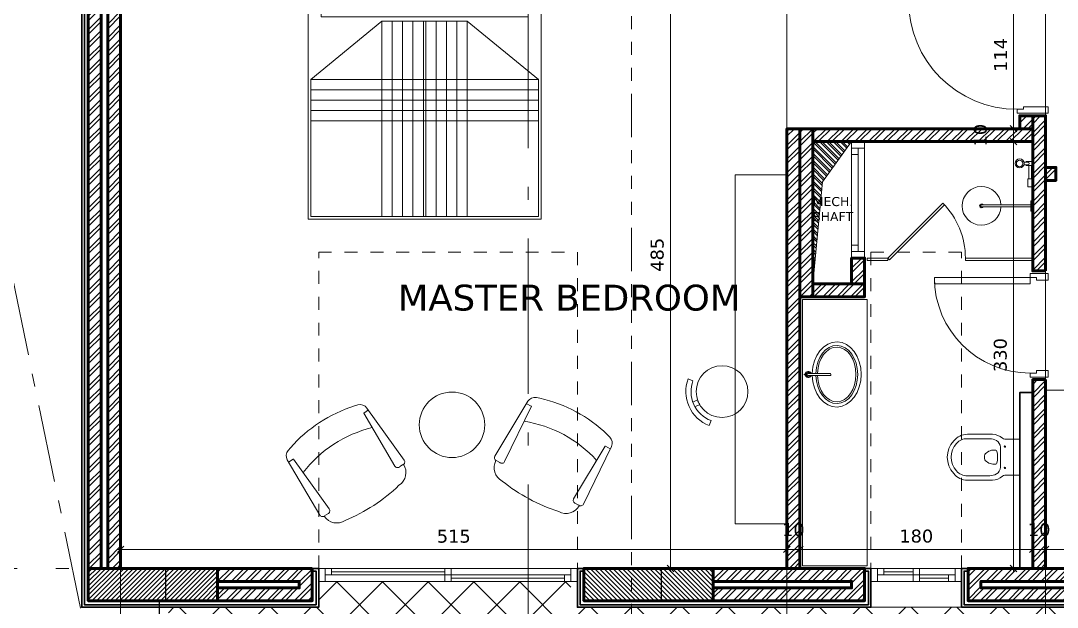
# Model space of a CAD drawing. Header units: inches. Extents: x -48 to 777, y -156 to 510.
# Drawn here: x 196.25 to 204.27, y 228.56 to 233.09 of the extents above; entities that cross this region are included whole.
import ezdxf

# ---------------------------------------------------------------- set-up
doc = ezdxf.new("R2010")
doc.units = ezdxf.units.IN
doc.header["$MEASUREMENT"] = 0
doc.set_wipeout_variables(frame=1)
for name, pattern in [('ACAD_ISO06W100', [36, 24, -3, 0, -3, 0, -3, 0, -3]), ('ACAD_ISO10W100', [18, 12, -3, 0, -3]), ('HIDDEN', [0.375, 0.25, -0.125])]:
    doc.linetypes.add(name, pattern=pattern)
doc.layers.get('Defpoints').update_dxf_attribs({"lineweight": 5})
for name, color, linetype, lineweight in [('A-AXIS', 253, 'ACAD_ISO10W100', 5), ('A-AXIS ST', 251, 'ACAD_ISO10W100', 5), ('A-DIM', 9, 'Continuous', 5), ('A-DOORS', 38, 'Continuous', 20), ('A-FURN1', 211, 'Continuous', 15), ('A-HIDDEN', 254, 'HIDDEN', 5), ('A-LEVELS', 139, 'Continuous', 20), ('A-LIMIT LOT', 235, 'ACAD_ISO10W100', 20), ('A-PILLARS', 1, 'Continuous', 60), ('A-PROJECTION1', 6, 'Continuous', 30), ('A-PROJECTION2', 5, 'Continuous', 20), ('A-SANITARY', 120, 'Continuous', 5), ('A-TEXT', 50, 'Continuous', 15), ('A-WALLS', 7, 'Continuous', 60), ('A-WINDOWS', 4, 'Continuous', 20), ('C-STONE', 42, 'Continuous', 30), ('D-GLASS', 171, 'Continuous', 20), ('D-STONE', 52, 'Continuous', 20), ('H-OTHERS', 189, 'Continuous', 5), ('H-PILLARS', 61, 'Continuous', 5), ('H-TILING', 54, 'Continuous', 5), ('H-WALLS', 51, 'Continuous', 5)]:
    doc.layers.add(name, color=color, linetype=linetype, lineweight=lineweight)
doc.layers.add('HH-GREY', color=253, linetype='Continuous', lineweight=5, true_color=0x828282)
for name, color, linetype in [('pts pc', 7, 'Continuous'), ('str-columns', 3, 'Continuous'), ('str-second-slab', 5, 'Continuous')]:
    doc.layers.add(name, color=color, linetype=linetype)
doc.styles.add('ROMAND', font='verdana.ttf')
doc.dimstyles.new('M-1.50', dxfattribs={"dimtxt": 0.1, "dimasz": 0.05, "dimexe": 0.025, "dimexo": 0.025, "dimgap": 0.05, "dimtad": 1, "dimlfac": 100, "dimrnd": 0.5, "dimzin": 9, "dimdsep": 46, "dimtxsty": 'ROMAND', "dimblk": 'OBLIQUE', "dimcen": 1, "dimdle": 0.025, "dimclrd": 256, "dimclre": 256, "dimclrt": 2, "dimadec": 0, "dimazin": 0, "dimtfac": 0.666667, "dimtmove": 2, "dimatfit": 3, "dimfxl": 0.04, "dimtolj": 1, "dimtzin": 5, "dimlwd": -1, "dimlwe": -1, "dimarcsym": 0})
pattern_1 = [(45, (-242.49175, -76.21088), (-0.053033009, 0.053033009), []), (45, (-242.4564, -76.21088), (-0.053033009, 0.053033009), [])]
pattern_2 = [(45, (-341.49175, -76.21088), (-0.053033009, 0.053033009), []), (45, (-341.4564, -76.21088), (-0.053033009, 0.053033009), [])]
pattern_3 = [(45, (0, 99), (-0.053033009, 0.053033009), []), (45, (0.035355, 99), (-0.053033009, 0.053033009), [])]

# ---------------------------------------------------------------- blocks, each defined once
blk = doc.blocks.new('*U62')
for p, q in [((50, 100), (850, 100)), ((50, 50), (850, 50)), ((50, 0), (850, 0)), ((800, 50), (800, 0))]:
    blk.add_line(p, q)
for points in [[(0, 100), (50, 100), (50, 0), (0, 0)], [(900, 100), (850, 100), (850, 0), (900, 0)], [(100, 50), (100, 0)]]:
    blk.add_lwpolyline(points)
blk = doc.blocks.new('AXIS')
at = {"layer": 'A-AXIS ST', "ltscale": 0.1}
for p, q in [((637.51853, 296.91777), (637.51853, 336.01919)), ((640.66853, 296.91777), (640.66853, 336.01919)), ((642.66853, 296.91777), (642.66853, 336.01919)), ((644.66853, 296.91777), (644.66853, 336.01919)), ((657.61853, 305.06777), (627.81853, 305.06777))]:
    blk.add_line(p, q, dxfattribs=at)
blk = doc.blocks.new('gfhnjmfg')
at = {"layer": 'A-FURN1'}
for p, q in [((607.6797, 381.8429), (605.5797, 381.8429)), ((605.5797, 380.0429), (605.5797, 381.8429)), ((606.1497, 381.2729), (606.5997, 381.8229)), ((607.6597, 381.8229), (606.5997, 381.8229)), ((607.6597, 380.0629), (607.6597, 381.8229)), ((607.6797, 380.0429), (607.6797, 381.8429)), ((605.7147, 381.7429), (606.1147, 381.7429)), ((605.7147, 380.1429), (605.7147, 381.7429)), ((606.1147, 381.7429), (606.1147, 380.1429)), ((606.1497, 380.6129), (606.1497, 381.2729)), ((606.5997, 380.0629), (606.1497, 380.6129)), ((606.1147, 380.1429), (605.7147, 380.1429)), ((607.6797, 380.0429), (605.5797, 380.0429)), ((607.6597, 380.0629), (606.5997, 380.0629))]:
    blk.add_line(p, q, dxfattribs=at)
at = {"layer": 'HH-GREY'}
for p, q in [((605.5997, 380.0429), (605.5997, 381.8429)), ((605.6197, 380.0429), (605.6197, 381.8429)), ((605.6397, 380.0429), (605.6397, 381.8429)), ((605.6597, 380.0429), (605.6597, 381.8429)), ((605.6797, 380.0429), (605.6797, 381.8429)), ((606.5997, 380.0629), (606.5997, 381.8229)), ((606.6797, 380.0629), (606.6797, 381.8229)), ((606.7597, 380.0629), (606.7597, 381.8229)), ((606.8397, 380.0629), (606.8397, 381.8229)), ((606.9197, 380.0629), (606.9197, 381.8229)), ((607.6597, 381.2729), (606.1497, 381.2729)), ((607.6597, 381.1929), (606.1497, 381.1929)), ((607.6597, 381.1129), (606.1497, 381.1129)), ((607.6597, 381.0329), (606.1497, 381.0329)), ((607.6597, 380.9529), (606.1497, 380.9529)), ((607.6597, 380.9329), (606.1497, 380.9329)), ((607.6597, 380.8529), (606.1497, 380.8529)), ((607.6597, 380.7729), (606.1497, 380.7729)), ((607.6597, 380.6929), (606.1497, 380.6929)), ((607.6597, 380.6129), (606.1497, 380.6129))]:
    blk.add_line(p, q, dxfattribs=at)
blk = doc.blocks.new('*U27')
for p, q in [((50, 100), (1950, 100)), ((100, 100), (100, 50)), ((975, 0), (975, 100)), ((1025, 0), (1025, 100)), ((50, 50), (1950, 50)), ((50, 0), (1950, 0)), ((100, 75), (975, 75)), ((1025, 25), (1900, 25)), ((1900, 0), (1900, 50))]:
    blk.add_line(p, q)
for points in [[(0, 100), (50, 100), (50, 0), (0, 0)], [(2000, 100), (1950, 100), (1950, 0), (2000, 0)]]:
    blk.add_lwpolyline(points)
blk = doc.blocks.new('*U24')
for p, q in [((50, 100), (650, 100)), ((100, 100), (100, 50)), ((325, 0), (325, 100)), ((375, 0), (375, 100)), ((50, 50), (650, 50)), ((50, 0), (650, 0)), ((100, 75), (325, 75)), ((375, 25), (600, 25)), ((600, 0), (600, 50))]:
    blk.add_line(p, q)
for points in [[(0, 100), (50, 100), (50, 0), (0, 0)], [(700, 100), (650, 100), (650, 0), (700, 0)]]:
    blk.add_lwpolyline(points)
blk = doc.blocks.new('*U1010')
for points in [[(80, 780), (80, -60), (30, -60), (30, 780)], [(30, -60), (0, -60), (0, -300), (50, -300), (50, -110), (30, -110), (30, -60)], [(870, -60), (900, -60), (900, -300), (850, -300), (850, -110), (870, -110), (870, -60)]]:
    blk.add_lwpolyline(points, close=True)
blk.add_arc((30, -60), 840, 0, 90)
blk = doc.blocks.new('*U1012')
for points in [[(130, -200), (100, -200), (100, -60), (150, -60), (150, -150), (130, -150), (130, -200)], [(870, -200), (900, -200), (900, -60), (850, -60), (850, -150), (870, -150), (870, -200)], [(820, -940), (820, -200), (870, -200), (870, -940)]]:
    blk.add_lwpolyline(points, close=True)
blk.add_arc((870, -200), 740, 180, 270)
blk = doc.blocks.new('vnkhjghg')
at = {"extrusion": (0, 0, -1)}
for points in [[(-757.0152, 41.8368), (-757.0011, 41.7994, 0.414214), (-757.1411, 41.4902), (-757.1785, 41.4761, -0.414214)], [(-757.1426, 41.6552, -0.041739), (-757.1261, 41.6917), (-757.0895, 41.6751, 0.050126), (-757.106, 41.6387)]]:
    blk.add_lwpolyline(points, format="xyb", close=True, dxfattribs=at)
blk.add_circle((-756.9165, 41.5748), 0.2, dxfattribs=at)
blk = doc.blocks.new('dgfhfjftdr')
for p, q in [((626.4171, 371.6775), (625.8677, 371.7032)), ((626.3957, 371.6312), (626.3958, 371.6784)), ((625.8405, 371.6693), (625.8404, 371.6414)), ((626.394, 371.6295), (625.8675, 371.6074)), ((626.4903, 371.5975), (626.4818, 371.6265)), ((625.8385, 370.8722), (625.8386, 370.9)), ((626.3923, 370.9093), (625.8658, 370.9339)), ((626.3939, 370.9075), (626.3938, 370.8584)), ((626.4887, 370.9407), (626.48, 370.9118)), ((626.4151, 370.8612), (625.8656, 370.8381))]:
    blk.add_line(p, q)
at = {"extrusion": (0, 0, -1)}
for centre, major_axis, start_param, end_param in [((625.841, 371.5474), (0.0926, 0.0926), 3.923254, 5.487744), ((625.8668, 371.676), (0.0192, 0.0192), 3.676099, 5.532161), ((626.4138, 371.6066), (0.0501, 0.0501), -0.738611, 0.501265), ((625.8667, 371.6345), (0.0192, 0.0192), 2.326718, 4.18278), ((625.2447, 371.272), (0.754, 0.754), 0.449496, 1.125822), ((626.3939, 371.6312), (0.00125, 0.00125), 0.787847, 2.314305), ((625.3074, 371.272), (0.8675, 0.8675), 0.516881, 1.058813), ((627.1695, 371.2675), (1.0507, 1.0507), 3.74268, 4.116199), ((625.8397, 370.994), (0.0926, 0.0926), 2.371136, 3.935625), ((625.8648, 370.8653), (0.0192, 0.0192), 2.326718, 4.18278), ((625.8649, 370.9068), (0.0192, 0.0192), 3.676099, 5.532161), ((626.3922, 370.9075), (0.00125, 0.00125), -0.738611, 0.787847), ((626.4121, 370.932), (0.0501, 0.0501), 1.074429, 2.314305)]:
    blk.add_ellipse(centre, major_axis=major_axis, ratio=1, start_param=start_param, end_param=end_param, dxfattribs=at)
blk = doc.blocks.new('A$C4CB417C4')
blk.add_lwpolyline([(245.2, 7), (381.7, 7, -4.038071), (381.7, -7), (245.2, -7, 42.833797)], format="xyb", close=True)
at = {"ltscale": 0.1}
blk.add_lwpolyline([(0, 40), (15, 40), (15, -40), (0, -40)], close=True, dxfattribs=at)
blk.add_lwpolyline([(402, 7), (15, 7), (15, -7), (402, -7)], close=True)
for radius, start, end in [(150, 182.67477, 177.32523), (15, 207.81814, 152.18186), (12, 215.68533, 144.31467)]:
    blk.add_arc((395, 0), radius, start, end, dxfattribs=at)
blk = doc.blocks.new('A$C666D454D')
at = {"ltscale": 0.1}
for p, q in [((37, 10), (67.5, 10)), ((37, -10), (67.5, -10))]:
    blk.add_line(p, q, dxfattribs=at)
blk.add_lwpolyline([(37, 11), (47, 11), (47, 10.5), (50, 10.5), (50, 15), (0, 15), (0, -15), (50, -15), (50, -10.5), (47, -10.5), (47, -11), (37, -11, -1)], format="xyb", close=True, dxfattribs=at)
blk.add_lwpolyline([(37, -10), (37, -10), (37, -10, -1), (37, 10), (37, 10), (37, 10)], format="xyb", dxfattribs=at)
for radius in [35, 25]:
    blk.add_circle((101, 0), radius, dxfattribs=at)
blk = doc.blocks.new('A$C05B82E3A')
at = {"ltscale": 0.1}
for p, q in [((-30, 29), (-135, 29)), ((-30, 9), (-135, 9))]:
    blk.add_line(p, q, dxfattribs=at)
blk.add_lwpolyline([(30, 0), (30, 38), (-30, 38), (-30, 0)], close=True, dxfattribs=at)
at = {"ltscale": 0.1, "xscale": -1, "rotation": 270}
blk.add_blockref('A$C666D454D', (-150, 0), dxfattribs=at)
blk = doc.blocks.new('A$C114C6178')
for points in [[(177.5, -211.9, 0.16864), (147.3, -132.7, -0.198912), (140, -115), (140, 0), (-140, 0), (-140, -115, -0.198912), (-147.3, -132.7, 0.16864), (-177.5, -211.9), (-177.5, -405, 0.225866), (-126.2, -510.7, 0.390178), (126.2, -510.7, 0.225866), (177.5, -405)], [(142.8, -231.9, 0.110329), (129.5, -180.6, 0.254034), (77, -150), (-77, -150, 0.254034), (-129.5, -180.6, 0.110329), (-142.8, -231.9), (-142.8, -405, 0.247706), (-105.9, -488.7, 0.390724), (106.2, -488.4, 0.246571), (142.8, -405)], [(54.9, -185.7, 0.338204), (47.1, -176.5, 0.109547), (-47.1, -176.5, 0.38369), (-52.4, -185.7, 0.252795), (-25.1, -266.2, 0.060555), (-21, -268.7, 0.083015), (0, -272.4, 0.083015), (21, -268.7, 0.060555), (25.1, -266.2, 0.250335)]]:
    blk.add_lwpolyline(points, format="xyb", close=True)
for centre in [(-82.5, -115), (82.5, -115)]:
    blk.add_circle(centre, 5.91)
blk = doc.blocks.new('fghjgcfd')
for points in [[(114.5932, -90.6209, 0.697476), (114.5868, -90.6535), (114.5868, -90.6631, -0.791584), (114.5932, -90.6121)], [(114.6052, -90.6631), (114.6052, -90.6535, 0.697476), (114.5988, -90.6209), (114.5988, -90.6121, -0.791584)], [(114.6052, -90.8243, -0.509087), (114.5932, -90.8331, -0.325305), (114.5868, -90.8243), (114.5868, -90.6384, -1), (114.6052, -90.6384)]]:
    blk.add_lwpolyline(points, format="xyb", close=True)
blk.add_lwpolyline([(114.5988, -90.6044), (114.5932, -90.6044), (114.5932, -90.6223), (114.5988, -90.6223)], close=True)
at = {"extrusion": (0, 0, -1)}
for major_axis, ratio, start_param, end_param in [((-0.28, 0), 0.75, 7.88683, 14.104318), ((-0.25, 0), 0.72, 7.890774, 14.100375), ((-0.235, 0), 0.702128, 7.893123, 14.098025)]:
    blk.add_ellipse((114.596, -90.8834), major_axis=major_axis, ratio=ratio, start_param=start_param, end_param=end_param, dxfattribs=at)
blk = doc.blocks.new('_Oblique')
at = {"color": 0, "linetype": 'ByBlock', "lineweight": -2}
blk.add_line((-0.5, -0.5), (0.5, 0.5), dxfattribs=at)
blk = doc.blocks.new('*D1049')
at = {"layer": 'A-DIM', "transparency": 16777216}
for p, q in [((201.2773, 233.7319), (201.2773, 228.8319)), ((200.9018, 233.7069), (201.3023, 233.7069)), ((201.1911, 228.8569), (201.3023, 228.8569))]:
    blk.add_line(p, q, dxfattribs=at)
at = {"layer": 'Defpoints', "color": 0, "transparency": 16777216}
for p in [(200.8768, 233.7069), (201.1661, 228.8569), (201.2773, 228.8569)]:
    blk.add_point(p, dxfattribs=at)
at = {"layer": 'A-DIM', "transparency": 16777216, "xscale": 0.05, "yscale": 0.05, "zscale": 0.05}
for p, rotation in [((201.2773, 233.7069), 90), ((201.2773, 228.8569), 270)]:
    blk.add_blockref('_Oblique', p, dxfattribs=dict(at, rotation=rotation))
at = {"layer": 'A-DIM', "color": 2, "transparency": 16777216, "insert": (201.175, 231.2819), "char_height": 0.1, "attachment_point": 5, "rotation": 90, "style": 'ROMAND'}
blk.add_mtext('\\A1;485', dxfattribs=at)
blk = doc.blocks.new('*D1050')
at = {"layer": 'A-DIM', "transparency": 16777216}
for p, q in [((203.439, 232.1569), (203.9538, 232.1569)), ((203.9288, 228.8319), (203.9288, 232.1819)), ((203.439, 228.8569), (203.9538, 228.8569))]:
    blk.add_line(p, q, dxfattribs=at)
at = {"layer": 'Defpoints', "color": 0, "transparency": 16777216}
for p in [(203.414, 232.1569), (203.9288, 232.1569), (203.414, 228.8569)]:
    blk.add_point(p, dxfattribs=at)
at = {"layer": 'A-DIM', "transparency": 16777216, "xscale": 0.05, "yscale": 0.05, "zscale": 0.05}
for p, rotation in [((203.9288, 232.1569), 90), ((203.9288, 228.8569), 270)]:
    blk.add_blockref('_Oblique', p, dxfattribs=dict(at, rotation=rotation))
at = {"layer": 'A-DIM', "color": 2, "transparency": 16777216, "insert": (203.8267, 230.5069), "char_height": 0.1, "attachment_point": 5, "rotation": 90, "style": 'ROMAND'}
blk.add_mtext('\\A1;330', dxfattribs=at)
blk = doc.blocks.new('*D1051')
at = {"layer": 'A-DIM', "transparency": 16777216}
for p, q in [((203.9288, 232.1319), (203.9288, 232.2819)), ((203.9518, 232.2569), (203.9038, 232.2569)), ((203.439, 232.1569), (203.9538, 232.1569))]:
    blk.add_line(p, q, dxfattribs=at)
at = {"layer": 'Defpoints', "color": 0, "transparency": 16777216}
for p in [(203.9288, 232.2569), (203.9768, 232.2569), (203.414, 232.1569)]:
    blk.add_point(p, dxfattribs=at)
at = {"layer": 'A-DIM', "transparency": 16777216, "xscale": 0.05, "yscale": 0.05, "zscale": 0.05}
for p, rotation in [((203.9288, 232.2569), 90), ((203.9288, 232.1569), 270)]:
    blk.add_blockref('_Oblique', p, dxfattribs=dict(at, rotation=rotation))
at = {"layer": 'A-DIM', "color": 2, "transparency": 16777216, "insert": (203.6727, 232.2069), "char_height": 0.1, "attachment_point": 5, "rotation": 90, "style": 'ROMAND'}
blk.add_mtext('\\A1;10', dxfattribs=at)
blk = doc.blocks.new('*D1052')
at = {"layer": 'A-DIM', "transparency": 16777216}
for p, q in [((203.9518, 233.3969), (203.9038, 233.3969)), ((203.9288, 232.2319), (203.9288, 233.4219)), ((203.9518, 232.2569), (203.9038, 232.2569))]:
    blk.add_line(p, q, dxfattribs=at)
at = {"layer": 'Defpoints', "color": 0, "transparency": 16777216}
for p in [(203.9288, 233.3969), (203.9768, 233.3969), (203.9768, 232.2569)]:
    blk.add_point(p, dxfattribs=at)
at = {"layer": 'A-DIM', "transparency": 16777216, "xscale": 0.05, "yscale": 0.05, "zscale": 0.05}
for p, rotation in [((203.9288, 233.3969), 90), ((203.9288, 232.2569), 270)]:
    blk.add_blockref('_Oblique', p, dxfattribs=dict(at, rotation=rotation))
at = {"layer": 'A-DIM', "color": 2, "transparency": 16777216, "insert": (203.8286, 232.8269), "char_height": 0.1, "attachment_point": 5, "rotation": 90, "style": 'ROMAND'}
blk.add_mtext('\\A1;114', dxfattribs=at)
blk = doc.blocks.new('*D1080')
at = {"layer": 'A-DIM', "transparency": 16777216}
for p, q in [((197.0018, 229.0041), (202.2018, 229.0041)), ((197.0268, 228.8819), (197.0268, 229.0291)), ((202.1768, 228.8819), (202.1768, 229.0291))]:
    blk.add_line(p, q, dxfattribs=at)
at = {"layer": 'Defpoints', "color": 0, "transparency": 16777216}
for p in [(202.1768, 229.0041), (197.0268, 228.8569), (202.1768, 228.8569)]:
    blk.add_point(p, dxfattribs=at)
at = {"layer": 'A-DIM', "transparency": 16777216, "xscale": 0.05, "yscale": 0.05, "zscale": 0.05, "rotation": 180}
blk.add_blockref('_Oblique', (197.0268, 229.0041), dxfattribs=at)
at = {"layer": 'A-DIM', "transparency": 16777216, "xscale": 0.05, "yscale": 0.05, "zscale": 0.05}
blk.add_blockref('_Oblique', (202.1768, 229.0041), dxfattribs=at)
at = {"layer": 'A-DIM', "color": 2, "transparency": 16777216, "insert": (199.6018, 229.1053), "char_height": 0.1, "attachment_point": 5, "style": 'ROMAND'}
blk.add_mtext('\\A1;515', dxfattribs=at)
blk = doc.blocks.new('*D1081')
at = {"layer": 'A-DIM', "transparency": 16777216}
for p, q in [((202.1518, 229.0041), (202.3018, 229.0041)), ((202.1768, 228.8819), (202.1768, 229.0291)), ((202.2768, 228.8819), (202.2768, 229.0291))]:
    blk.add_line(p, q, dxfattribs=at)
at = {"layer": 'Defpoints', "color": 0, "transparency": 16777216}
for p in [(202.2768, 229.0041), (202.1768, 228.8569), (202.2768, 228.8569)]:
    blk.add_point(p, dxfattribs=at)
at = {"layer": 'A-DIM', "transparency": 16777216, "xscale": 0.05, "yscale": 0.05, "zscale": 0.05, "rotation": 180}
blk.add_blockref('_Oblique', (202.1768, 229.0041), dxfattribs=at)
at = {"layer": 'A-DIM', "transparency": 16777216, "xscale": 0.05, "yscale": 0.05, "zscale": 0.05}
blk.add_blockref('_Oblique', (202.2768, 229.0041), dxfattribs=at)
at = {"layer": 'A-DIM', "color": 2, "transparency": 16777216, "insert": (202.2268, 229.1562), "char_height": 0.1, "attachment_point": 5, "style": 'ROMAND'}
blk.add_mtext('\\A1;10', dxfattribs=at)
blk = doc.blocks.new('*D1082')
at = {"layer": 'A-DIM', "transparency": 16777216}
for p, q in [((202.2518, 229.0041), (204.1018, 229.0041)), ((202.2768, 228.8819), (202.2768, 229.0291)), ((204.0768, 228.8819), (204.0768, 229.0291))]:
    blk.add_line(p, q, dxfattribs=at)
at = {"layer": 'Defpoints', "color": 0, "transparency": 16777216}
for p in [(204.0768, 229.0041), (202.2768, 228.8569), (204.0768, 228.8569)]:
    blk.add_point(p, dxfattribs=at)
at = {"layer": 'A-DIM', "transparency": 16777216, "xscale": 0.05, "yscale": 0.05, "zscale": 0.05, "rotation": 180}
blk.add_blockref('_Oblique', (202.2768, 229.0041), dxfattribs=at)
at = {"layer": 'A-DIM', "transparency": 16777216, "xscale": 0.05, "yscale": 0.05, "zscale": 0.05}
blk.add_blockref('_Oblique', (204.0768, 229.0041), dxfattribs=at)
at = {"layer": 'A-DIM', "color": 2, "transparency": 16777216, "insert": (203.1768, 229.1064), "char_height": 0.1, "attachment_point": 5, "style": 'ROMAND'}
blk.add_mtext('\\A1;180', dxfattribs=at)
blk = doc.blocks.new('*D1083')
at = {"layer": 'A-DIM', "transparency": 16777216}
for p, q in [((204.0768, 229.0041), (204.0268, 229.0041)), ((204.0768, 228.8819), (204.0768, 229.0291)), ((204.0768, 229.0041), (204.1768, 229.0041)), ((204.1768, 228.8819), (204.1768, 229.0291)), ((204.1768, 229.0041), (204.2268, 229.0041))]:
    blk.add_line(p, q, dxfattribs=at)
at = {"layer": 'Defpoints', "color": 0, "transparency": 16777216}
for p in [(204.1768, 229.0041), (204.0768, 228.8569), (204.1768, 228.8569)]:
    blk.add_point(p, dxfattribs=at)
at = {"layer": 'A-DIM', "transparency": 16777216, "xscale": 0.05, "yscale": 0.05, "zscale": 0.05}
blk.add_blockref('_Oblique', (204.0768, 229.0041), dxfattribs=at)
at = {"layer": 'A-DIM', "transparency": 16777216, "xscale": 0.05, "yscale": 0.05, "zscale": 0.05, "rotation": 180}
blk.add_blockref('_Oblique', (204.1768, 229.0041), dxfattribs=at)
at = {"layer": 'A-DIM', "color": 2, "transparency": 16777216, "insert": (204.1268, 229.1562), "char_height": 0.1, "attachment_point": 5, "style": 'ROMAND'}
blk.add_mtext('\\A1;10', dxfattribs=at)
blk = doc.blocks.new('*D1084')
at = {"layer": 'A-DIM', "transparency": 16777216}
for p, q in [((204.1518, 229.0041), (209.3518, 229.0041)), ((204.1768, 228.8819), (204.1768, 229.0291)), ((209.3268, 228.8819), (209.3268, 229.0291))]:
    blk.add_line(p, q, dxfattribs=at)
at = {"layer": 'Defpoints', "color": 0, "transparency": 16777216}
for p in [(209.3268, 229.0041), (204.1768, 228.8569), (209.3268, 228.8569)]:
    blk.add_point(p, dxfattribs=at)
at = {"layer": 'A-DIM', "transparency": 16777216, "xscale": 0.05, "yscale": 0.05, "zscale": 0.05, "rotation": 180}
blk.add_blockref('_Oblique', (204.1768, 229.0041), dxfattribs=at)
at = {"layer": 'A-DIM', "transparency": 16777216, "xscale": 0.05, "yscale": 0.05, "zscale": 0.05}
blk.add_blockref('_Oblique', (209.3268, 229.0041), dxfattribs=at)
at = {"layer": 'A-DIM', "color": 2, "transparency": 16777216, "insert": (206.7518, 229.1053), "char_height": 0.1, "attachment_point": 5, "style": 'ROMAND'}
blk.add_mtext('\\A1;515', dxfattribs=at)
blk = doc.blocks.new('LOT 688  TOPOGRAPHIC PLAN')
at = {"layer": 'A-LEVELS', "color": 209, "linetype": 'Continuous'}
blk.add_lwpolyline([(-315987.3139, -27924.71456), (-315987.0728, -27924.53599), (-315986.63945, -27924.05385), (-315986.25778, -27923.53972), (-315985.91179, -27923.05221), (-315985.58565, -27922.55544), (-315985.26302, -27922.01262), (-315984.91153, -27921.46935), (-315984.70889, -27921.24231), (-315984.47953, -27921.07004), (-315984.21712, -27920.9705), (-315983.9239, -27920.93551), (-315983.29488, -27920.90163), (-315982.66807, -27920.74485), (-315982.05416, -27920.48321), (-315980.86908, -27919.86169), (-315980.29989, -27919.60995), (-315979.74761, -27919.46966), (-315979.47813, -27919.4582), (-315979.21324, -27919.49488), (-315978.95308, -27919.58647)], dxfattribs=at)
at = {"layer": 'A-LEVELS', "linetype": 'Continuous'}
blk.add_lwpolyline([(-315983.94833, -27927.55543), (-315983.49192, -27927.26563), (-315982.98985, -27927.09052), (-315982.44218, -27927.0263), (-315981.86204, -27927.01984), (-315981.26408, -27927.01223), (-315980.66297, -27926.94453), (-315980.07337, -27926.76128), (-315979.5093, -27926.54498), (-315979.24098, -27926.50607), (-315978.98366, -27926.55534), (-315978.73556, -27926.68576), (-315978.49313, -27926.86959), (-315978.01117, -27927.28574), (-315977.76455, -27927.46215), (-315977.50946, -27927.5802)], dxfattribs=at)
at = {"linetype": 'Continuous'}
blk.add_wipeout([(-315996.80172, -27893.57917), (-315969.32038, -27896.23659), (-315969.32038, -27930.53073), (-315964.08799, -27936.87852), (-315964.6636, -27941.43051), (-315970.22923, -27937.16678), (-315985.1164, -27950.2257)], dxfattribs=at).dxf.layer = 'A-LIMIT LOT'
at = {"layer": 'A-HIDDEN', "linetype": 'ACAD_ISO10W100', "ltscale": 0.05}
blk.add_lwpolyline([(-315992.30527, -27900.52725), (-315983.21966, -27944.57125), (-315970.69258, -27933.58259), (-315972.32038, -27931.60779), (-315972.32038, -27902.3323)], close=True, dxfattribs=at)

msp = doc.modelspace()

# ---------------------------------------------------------------- block references
at = {"layer": 'pts pc'}
msp.add_blockref('LOT 688  TOPOGRAPHIC PLAN', (316183.44716, 28156.10823), dxfattribs=at)

# ---------------------------------------------------------------- next in the draw order: hatches: boundary and pattern name
at = {"layer": 'H-OTHERS'}
h = msp.add_hatch(dxfattribs=at)
h.set_pattern_fill('ANSI32', color=256, scale=0.1, angle=-231.511645)
h.set_pattern_definition([(135, (194.232857, 216.487407), (-0.026516504, -0.026516504), []), (135, (194.232857, 216.505084), (-0.026516504, -0.026516504), [])])
h.paths.add_polyline_path([(202.67678, 232.15688), (202.45129, 231.84646), (202.37678, 231.05688), (202.37678, 232.15688)])
at = {"layer": 'H-PILLARS', "linetype": 'Continuous'}
h = msp.add_hatch(dxfattribs=at)
h.set_pattern_fill('ANSI31', color=256, scale=0.2)
h.set_pattern_definition([(45, (-341.472726, -76.21929), (-0.0176776695, 0.0176776695), [])])
h.paths.add_polyline_path([(196.77678, 228.85688), (196.77678, 228.60688), (197.77678, 228.60688), (197.77678, 228.85688)])
at = {"layer": 'H-PILLARS'}
h = msp.add_hatch(dxfattribs=at)
h.set_pattern_fill('ANSI31', color=256, scale=0.2, angle=-51.511645)
h.set_pattern_definition([(314.999999998, (-393240.839804, 495065.362857), (0.0176776695302, 0.0176776695291), [])])
h.paths.add_polyline_path([(200.60775, 228.85688), (200.60775, 228.60688), (201.60775, 228.60688), (201.60775, 228.85688)])
at = {"layer": 'H-TILING'}
h = msp.add_hatch(dxfattribs=at)
h.set_pattern_fill('ANSI37', color=256, scale=2)
h.set_pattern_definition([(45, (0, 99), (-0.1767767, 0.1767767), []), (135, (0, 99), (-0.1767767, -0.1767767), [])])
h.paths.add_polyline_path([(202.82678, 228.55688), (200.50775, 228.55688), (200.50775, 228.75688), (198.60775, 228.75688), (198.55775, 228.75157), (198.55775, 228.55688), (197.39678, 228.55688), (197.39678, 226.82688), (208.95678, 226.82688), (208.95678, 228.55688), (207.6958, 228.55688), (207.6958, 228.75688), (205.8458, 228.75688), (205.7958, 228.75257), (205.7958, 228.55688), (203.52678, 228.55688)])
at = {"layer": 'H-WALLS'}
h = msp.add_hatch(dxfattribs=at)
h.set_pattern_fill('ANSI32', color=256, scale=0.2)
h.set_pattern_definition(pattern_1)
h.paths.add_polyline_path([(196.77678, 233.65688), (196.87678, 233.65688), (196.87678, 228.85688), (196.77678, 228.85688)])
h = msp.add_hatch(dxfattribs=at)
h.set_pattern_fill('ANSI32', color=256, scale=0.2)
h.set_pattern_definition(pattern_1)
h.paths.add_polyline_path([(196.92678, 233.65688), (197.02678, 233.65688), (197.02678, 228.85688), (196.92678, 228.85688)])
h = msp.add_hatch(dxfattribs=at)
h.set_pattern_fill('ANSI32', color=256, scale=0.2)
h.set_pattern_definition(pattern_3)
h.paths.add_polyline_path([(203.97678, 232.25688), (204.07678, 232.25688), (204.07678, 232.35688), (203.97678, 232.35688)])
h = msp.add_hatch(dxfattribs=at)
h.set_pattern_fill('ANSI32', color=256, scale=0.2)
h.set_pattern_definition(pattern_3)
h.paths.add_polyline_path([(204.17678, 231.15688), (204.07678, 231.15688), (204.07678, 232.35688), (204.17678, 232.35688)])
h = msp.add_hatch(dxfattribs=at)
h.set_pattern_fill('ANSI32', color=256, scale=0.2)
h.set_pattern_definition(pattern_3)
h.paths.add_polyline_path([(202.27678, 231.40688), (202.27678, 231.80688), (202.27678, 232.25688), (202.17678, 232.25688), (202.17678, 232.21003), (202.17678, 228.85688), (202.27678, 228.85688), (202.27678, 231.30688)])
h = msp.add_hatch(dxfattribs=at)
h.set_pattern_fill('ANSI32', color=256, scale=0.2)
h.set_pattern_definition(pattern_1)
h.paths.add_polyline_path([(202.37678, 230.95688), (202.27678, 230.95688), (202.27678, 232.25688), (202.37678, 232.25688)])
h = msp.add_hatch(dxfattribs=at)
h.set_pattern_fill('ANSI32', color=256, scale=0.2)
h.set_pattern_definition(pattern_1)
h.paths.add_polyline_path([(204.07678, 232.25688), (202.37678, 232.25688), (202.37678, 232.15688), (204.07678, 232.15688)])
h = msp.add_hatch(dxfattribs=at)
h.set_pattern_fill('ANSI32', color=256, scale=0.2)
h.set_pattern_definition(pattern_3)
h.paths.add_polyline_path([(204.17678, 231.85688), (204.25678, 231.85688), (204.25678, 231.95688), (204.17678, 231.95688)])
h = msp.add_hatch(dxfattribs=at)
h.set_pattern_fill('ANSI32', color=256, scale=0.2)
h.set_pattern_definition(pattern_1)
h.paths.add_polyline_path([(202.67678, 231.05688), (202.67678, 231.25688), (202.77678, 231.25688), (202.77678, 231.05688)])
h = msp.add_hatch(dxfattribs=at)
h.set_pattern_fill('ANSI32', color=256, scale=0.2)
h.set_pattern_definition(pattern_1)
h.paths.add_polyline_path([(202.77678, 231.05688), (202.37678, 231.05688), (202.37678, 230.95688), (202.77678, 230.95688)])
h = msp.add_hatch(dxfattribs=at)
h.set_pattern_fill('ANSI32', color=256, scale=0.2)
h.set_pattern_definition(pattern_3)
h.paths.add_polyline_path([(204.17678, 230.31688), (204.07678, 230.31688), (204.07678, 228.85688), (204.17678, 228.85688)])
h = msp.add_hatch(dxfattribs=at)
h.set_pattern_fill('ANSI32', color=256, scale=0.2)
h.set_pattern_definition(pattern_2)
h.paths.add_polyline_path([(198.50775, 228.85688), (197.77678, 228.85688), (197.77678, 228.75688), (198.40775, 228.75688), (198.40775, 228.70688), (197.77678, 228.70688), (197.77678, 228.60688), (198.50775, 228.60688)])
h = msp.add_hatch(dxfattribs=at)
h.set_pattern_fill('ANSI32', color=256, scale=0.2)
h.set_pattern_definition(pattern_2)
h.paths.add_polyline_path([(201.60775, 228.85688), (201.60775, 228.75688), (202.67678, 228.75688), (202.67678, 228.70688), (201.60775, 228.70688), (201.60775, 228.60688), (202.77678, 228.60688), (202.77678, 228.85688)])
h = msp.add_hatch(dxfattribs=at)
h.set_pattern_fill('ANSI32', color=256, scale=0.2)
h.set_pattern_definition(pattern_2)
h.paths.add_polyline_path([(204.7458, 228.85688), (204.7458, 228.75688), (203.67678, 228.75688), (203.67678, 228.70688), (204.7458, 228.70688), (204.7458, 228.60688), (203.57678, 228.60688), (203.57678, 228.85688)])

# ---------------------------------------------------------------- next in the draw order: linework, layer by layer
at = {"layer": 'A-AXIS', "linetype": 'ACAD_ISO06W100', "ltscale": 0.014}
msp.add_lwpolyline([(200.97678, 261.53523), (200.97678, 206.99672)], dxfattribs=at)
at = {"layer": 'A-FURN1'}
for points in [[(202.17678, 229.20097), (201.77678, 229.20097), (201.77678, 231.90097), (202.17678, 231.90097)], [(204.17678, 230.23584), (204.57678, 230.23584), (204.57678, 228.85688), (204.17678, 228.85688)]]:
    msp.add_lwpolyline(points, close=True, dxfattribs=at)
msp.add_circle((199.58855, 229.96755), 0.25322, dxfattribs=at)
at = {"layer": 'A-HIDDEN', "linetype": 'HIDDEN', "ltscale": 0.3}
for points in [[(198.55775, 228.85688), (198.55775, 231.30113), (200.55775, 231.30113), (200.55775, 228.85688)], [(203.52678, 228.85688), (203.52678, 231.30113), (202.82678, 231.30113), (202.82678, 228.85688)]]:
    msp.add_lwpolyline(points, dxfattribs=at)
at = {"layer": 'A-PILLARS'}
for points in [[(196.77678, 228.85688), (196.77678, 228.60688), (197.77678, 228.60688), (197.77678, 228.85688)], [(201.60775, 228.85688), (201.60775, 228.60688), (200.60775, 228.60688), (200.60775, 228.85688)]]:
    msp.add_lwpolyline(points, close=True, dxfattribs=at)
at = {"layer": 'A-PROJECTION1', "linetype": 'Continuous'}
msp.add_lwpolyline([(204.07678, 230.21688), (203.97678, 230.21688), (203.97678, 228.85688), (204.07678, 228.85688)], close=True, dxfattribs=at)
at = {"layer": 'A-PROJECTION2'}
msp.add_lwpolyline([(202.37678, 231.05688), (202.67678, 231.05688), (202.67678, 232.15688), (202.37678, 232.15688)], close=True, dxfattribs=at)
at = {"layer": 'A-SANITARY'}
msp.add_lwpolyline([(202.29678, 230.93688), (202.29678, 228.87688), (202.79678, 228.87688), (202.79678, 230.93688), (202.79678, 230.93688), (202.79678, 230.93688), (202.29678, 230.93688)], dxfattribs=at)
at = {"layer": 'A-WALLS', "linetype": 'Continuous'}
for points in [[(196.77678, 233.65688), (196.87678, 233.65688), (196.87678, 228.85688), (196.77678, 228.85688)], [(196.92678, 233.65688), (197.02678, 233.65688), (197.02678, 228.85688), (196.92678, 228.85688)], [(204.17678, 230.31688), (204.07678, 230.31688), (204.07678, 228.85688), (204.17678, 228.85688)], [(198.50775, 228.85688), (197.77678, 228.85688), (197.77678, 228.75688), (198.40775, 228.75688), (198.40775, 228.70688), (197.77678, 228.70688), (197.77678, 228.60688), (198.50775, 228.60688)], [(201.60775, 228.85688), (201.60775, 228.75688), (202.67678, 228.75688), (202.67678, 228.70688), (201.60775, 228.70688), (201.60775, 228.60688), (202.77678, 228.60688), (202.77678, 228.85688)], [(204.7458, 228.85688), (204.7458, 228.75688), (203.67678, 228.75688), (203.67678, 228.70688), (204.7458, 228.70688), (204.7458, 228.60688), (203.57678, 228.60688), (203.57678, 228.85688)]]:
    msp.add_lwpolyline(points, close=True, dxfattribs=at)
at = {"layer": 'A-WALLS'}
for points in [[(203.97678, 232.25688), (204.07678, 232.25688), (204.07678, 232.35688), (203.97678, 232.35688)], [(204.17678, 231.15688), (204.07678, 231.15688), (204.07678, 232.35688), (204.17678, 232.35688)], [(202.27678, 231.40688), (202.27678, 231.80688), (202.27678, 232.25688), (202.17678, 232.25688), (202.17678, 232.21003), (202.17678, 228.85688), (202.27678, 228.85688), (202.27678, 231.30688)], [(202.37678, 230.95688), (202.27678, 230.95688), (202.27678, 232.25688), (202.37678, 232.25688)], [(204.07678, 232.25688), (202.37678, 232.25688), (202.37678, 232.15688), (204.07678, 232.15688)], [(204.17678, 231.85688), (204.25678, 231.85688), (204.25678, 231.95688), (204.17678, 231.95688)], [(202.67678, 231.05688), (202.67678, 231.25688), (202.77678, 231.25688), (202.77678, 231.05688)], [(202.77678, 231.05688), (202.37678, 231.05688), (202.37678, 230.95688), (202.77678, 230.95688)]]:
    msp.add_lwpolyline(points, close=True, dxfattribs=at)
at = {"layer": 'C-STONE', "linetype": 'Continuous'}
for points in [[(197.02678, 234.45688), (197.02678, 234.50688), (196.72678, 234.50688), (196.72678, 228.55688), (198.55775, 228.55688), (198.55775, 228.85688), (198.50775, 228.85688)], [(197.00678, 234.45688), (197.00678, 234.48688), (196.74678, 234.48688), (196.74678, 228.57688), (198.53775, 228.57688), (198.53775, 228.83688), (198.50775, 228.83688)], [(200.60775, 228.85688), (200.55775, 228.85688), (200.55775, 228.55688), (202.82678, 228.55688), (202.82678, 228.85688), (202.77678, 228.85688)], [(200.60775, 228.83688), (200.57775, 228.83688), (200.57775, 228.57688), (202.80678, 228.57688), (202.80678, 228.83688), (202.77678, 228.83688)], [(205.7458, 228.85688), (205.7958, 228.85688), (205.7958, 228.55688), (203.52678, 228.55688), (203.52678, 228.85688), (203.57678, 228.85688)], [(205.7458, 228.83688), (205.7758, 228.83688), (205.7758, 228.57688), (203.54678, 228.57688), (203.54678, 228.83688), (203.57678, 228.83688)]]:
    msp.add_lwpolyline(points, dxfattribs=at)
at = {"layer": 'D-GLASS'}
for points in [[(203.38104, 231.68115), (202.95678, 231.25688), (202.97092, 231.24274), (203.39518, 231.66701), (203.38104, 231.68115)], [(202.95678, 231.25688), (202.79678, 231.25688), (202.79678, 231.23688), (202.95678, 231.23688), (202.95678, 231.25688)], [(204.07678, 231.25688), (203.55678, 231.25688), (203.55678, 231.23688), (204.07678, 231.23688), (204.07678, 231.25688)]]:
    msp.add_lwpolyline(points, dxfattribs=at)
msp.add_arc((202.95678, 231.25688), 0.6, 0, 45.000177, dxfattribs=at)
at = {"layer": 'D-STONE', "linetype": 'Continuous'}
msp.add_lwpolyline([(202.82678, 228.55688), (203.52678, 228.55688)], dxfattribs=at)
at = {"layer": 'H-OTHERS'}
msp.add_lwpolyline([(202.67678, 232.15688), (202.45129, 231.84646), (202.37678, 231.05688), (202.37678, 232.15688), (202.67678, 232.15688)], dxfattribs=at)
at = {"layer": 'str-columns'}
for points in [[(197.37678, 228.60688), (197.37678, 228.85688), (196.77678, 228.85688), (196.77678, 228.60688)], [(201.20775, 228.60688), (201.20775, 228.85688), (200.60775, 228.85688), (200.60775, 228.60688)]]:
    msp.add_lwpolyline(points, close=True, dxfattribs=at)
at = {"layer": 'str-second-slab'}
msp.add_lwpolyline([(209.57678, 240.95682), (209.57678, 228.60688), (209.07678, 228.60688), (209.07678, 226.70688), (204.5458, 226.70688), (204.5458, 226.70688), (201.80775, 226.70688), (201.80775, 226.70688), (197.32678, 226.70688), (197.32678, 228.60688), (196.77678, 228.60688), (196.77678, 240.97688)], dxfattribs=at)

# ---------------------------------------------------------------- next in the draw order: block references
at = {"layer": 'A-DIM'}
msp.add_blockref('AXIS', (-440.49175, -76.21088), dxfattribs=at)
at = {"layer": 'A-DOORS', "xscale": -0.0009999999999906002, "yscale": 0.0009999999999906002, "zscale": 0.0009999999999906002}
for name, p, rotation in [('*U1010', (203.89678, 233.27688), 89.99999881793907), ('*U1012', (204.25678, 230.23688), 269.9999988179391)]:
    msp.add_blockref(name, p, dxfattribs=dict(at, rotation=rotation))
at = {"layer": 'A-FURN1', "extrusion": (0, 0, -1), "rotation": 269.999999998665}
msp.add_blockref('gfhnjmfg', (-580.31965, 839.23658), dxfattribs=at)
at = {"layer": 'A-FURN1', "rotation": 180}
msp.add_blockref('vnkhjghg', (958.59219, 271.79891), dxfattribs=at)
at = {"layer": 'A-FURN1', "extrusion": (0, 0, -1), "yscale": 0.9}
for p, xscale, zscale, rotation in [((-787.3035, -58.11035, -97), -0.9000000000000001, 0.9000000000000001, 236.7245026844434), ((362.19104, -105.9943, -97), 0.9, 0.9, 118.5047699333393)]:
    msp.add_blockref('dgfhfjftdr', p, dxfattribs=dict(at, xscale=xscale, zscale=zscale, rotation=rotation))
at = {"layer": 'A-SANITARY', "rotation": 90}
for name, p, xscale, yscale, zscale in [('A$C05B82E3A', (204.07678, 231.83807), -0.001000000000885, 0.001000000000885, 0.001000000000885), ('fghjgcfd', (120.76724, 333.49329), -0.9, 0.9, 0.9)]:
    msp.add_blockref(name, p, dxfattribs=dict(at, xscale=xscale, yscale=yscale, zscale=zscale))
at = {"layer": 'A-SANITARY', "xscale": -0.001000000000885, "yscale": 0.001000000000885, "zscale": 0.001000000000885}
msp.add_blockref('A$C4CB417C4', (204.07678, 231.65988), dxfattribs=at)
at = {"layer": 'A-SANITARY', "extrusion": (0, 0, -1), "xscale": 0.001000000000885, "yscale": 0.001000000000885, "zscale": -0.001000000000885, "rotation": 90}
msp.add_blockref('A$C114C6178', (-203.97678, 229.71688), dxfattribs=at)
at = {"layer": 'A-WINDOWS', "xscale": -0.0009999999999906004, "yscale": 0.0009999999999906004, "zscale": 0.0009999999999906004, "rotation": 270}
msp.add_blockref('*U62', (202.67678, 231.25688), dxfattribs=at)
at = {"layer": 'A-WINDOWS', "xscale": 0.0009999999999906004, "yscale": 0.0009999999999906004, "zscale": 0.0009999999999906004}
for name, p in [('*U27', (198.55775, 228.75688)), ('*U24', (202.82678, 228.75688))]:
    msp.add_blockref(name, p, dxfattribs=at)

# ---------------------------------------------------------------- next in the draw order: texts
at = {"layer": 'A-TEXT', "style": 'ROMAND'}
for s, insert, char_height, width, attachment_point in [('MECH.\\PSHAFT', (202.37678, 231.72861), 0.07, 0.6766314, 1), ('MASTER BEDROOM', (201.81805, 230.84691), 0.2, 3.6942321, 9)]:
    msp.add_mtext(s, dxfattribs=dict(at, insert=insert, char_height=char_height, width=width, attachment_point=attachment_point))

# ---------------------------------------------------------------- next in the draw order: dimensions: what is measured, and where the dimension line sits
at = {"layer": 'A-DIM'}
for base, p1, p2, picture, middle in [((201.27726, 228.85688), (200.87678, 233.70689), (201.16605, 228.85688), '*D1049', (201.17497, 231.28188)), ((203.92881, 233.39688), (203.97678, 232.25688), (203.97678, 233.39688), '*D1052', (203.82864, 232.82688)), ((203.92881, 232.25688), (203.41402, 232.15688), (203.97678, 232.25688), '*D1051', (203.67266, 232.20688)), ((203.92881, 232.15688), (203.41402, 228.85688), (203.41402, 232.15688), '*D1050', (203.82673, 230.50688))]:
    dim = msp.add_linear_dim(base=base, p1=p1, p2=p2, angle=90, dimstyle='M-1.50', dxfattribs=at)
    dim.commit()
    dim.dimension.update_dxf_attribs({"geometry": picture, "text_midpoint": middle})
for base, p1, p2, picture, middle in [((202.17678, 229.00413), (197.02678, 228.85688), (202.17678, 228.85688), '*D1080', (199.60178, 229.10534)), ((202.27678, 229.00413), (202.17678, 228.85688), (202.27678, 228.85688), '*D1081', (202.22678, 229.15618)), ((204.07678, 229.00413), (202.27678, 228.85688), (204.07678, 228.85688), '*D1082', (203.17678, 229.10641)), ((204.17678, 229.00413), (204.07678, 228.85688), (204.17678, 228.85688), '*D1083', (204.12678, 229.15618)), ((209.32678, 229.00413), (204.17678, 228.85688), (209.32678, 228.85688), '*D1084', (206.75178, 229.10534))]:
    dim = msp.add_linear_dim(base=base, p1=p1, p2=p2, dimstyle='M-1.50', dxfattribs=at)
    dim.commit()
    dim.dimension.update_dxf_attribs({"geometry": picture, "text_midpoint": middle})

doc.saveas('drawing.dxf')
